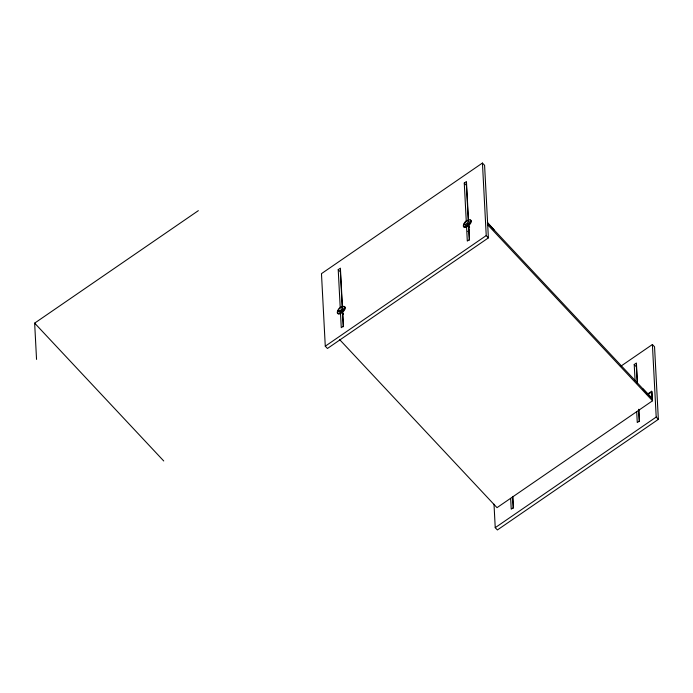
<?xml version="1.0" encoding="UTF-8"?>
<svg xmlns="http://www.w3.org/2000/svg" width="693" height="693" viewBox="0 0 693 693"><rect width="100%" height="100%" fill="white"/><g stroke="black" fill="none" stroke-linecap="round" stroke-linejoin="round"><path stroke-width="1.04" d="M36.547 359.407L34.65 323.137L198.345 210.655M482.441 163.037L321.474 273.648L325.277 346.188L327.425 348.484L488.392 237.881L484.589 165.332L482.441 163.037L486.235 235.577L488.392 237.881M340.246 308.342L338.219 269.646L340.402 268.148L342.429 306.843M466.294 221.725L464.267 183.039L466.45 181.54L468.477 220.235M467.732 231.401L469.507 230.18M325.277 346.188L486.235 235.577M620.382 366.519L652.399 344.516L654.547 346.812L658.35 419.352L497.383 529.963L495.235 527.668L494.005 504.192M635.074 380.639L634.225 364.518L636.408 363.019L637.482 383.446M647.175 394.326L651.611 391.268L652.044 391.727L652.52 400.797L497.011 507.657L339.553 339.527M648.492 394.17L650.268 392.948M495.235 527.668L656.202 417.056L652.399 344.516M464.267 183.039L466.415 185.334L468.277 220.798M634.225 364.518L636.373 366.814L637.222 382.934M487.872 222.938L494.3 230.137M487.378 222.756L652.425 398.986M487.664 224.775L652.52 400.797M656.202 417.056L658.35 419.352M338.219 269.646L340.376 271.951L342.229 307.415M34.65 323.137L163.73 460.966M651.611 391.268L651.974 398.163L642.74 388.643M638.833 409.234L639.448 421.049L637.265 422.548L636.702 411.807M638.625 409.806L639.249 421.621M512.846 496.916L513.409 507.666L511.226 509.164L510.663 498.414M512.586 496.413L513.21 508.238M468.702 224.532L469.49 239.57L467.307 241.077L466.519 226.031M468.555 226.178L469.291 240.15M342.654 311.14L343.442 326.186L341.259 327.685L340.471 312.638M342.515 312.786L343.243 326.758M469.603 227.581A1.386 0.589 -43.1 0 1 469.066 227.486M343.33 314.232A1.386 0.589 -43.1 0 1 343.026 314.102M469.438 227.009A1.386 0.589 -43.1 0 1 468.884 226.135M343.399 313.626A1.386 0.589 -43.1 0 1 342.68 313.019M340.93 307.432A4.868 2.062 -43.1 0 1 344.698 308.376A4.868 2.062 -43.1 0 1 338.704 313.6A4.868 2.062 -43.1 0 1 339.033 309.087M344.1 306.782A4.868 2.062 -43.1 0 1 342.611 312.205A4.868 2.062 -43.1 0 1 337.768 312.309M342.125 309.433A1.386 0.589 -43.1 0 1 342.021 309.684M341.64 310.221A1.386 0.589 -43.1 0 1 341.38 310.481M340.817 310.862A1.386 0.589 -43.1 0 1 340.549 310.975M342.082 307.961A2.781 1.178 -43.1 0 1 343.07 309.225A2.781 1.178 -43.1 0 1 340.384 311.85A2.781 1.178 -43.1 0 1 338.929 311.044M470.14 220.166A4.868 2.062 -43.1 0 1 468.65 225.589A4.868 2.062 -43.1 0 1 463.808 225.693M467.68 223.614A1.386 0.589 -43.1 0 1 467.42 223.865M468.13 221.353A2.781 1.178 -43.1 0 1 469.109 222.618A2.781 1.178 -43.1 0 1 466.424 225.234A2.781 1.178 -43.1 0 1 464.977 224.437M339.709 310.845A2.781 1.178 -43.1 0 0 342.29 307.224A2.781 1.178 -43.1 0 0 338.6 309.087A2.781 1.178 -43.1 0 0 339.709 310.845M466.242 226.49A4.868 2.062 -43.1 0 0 470.755 220.166A4.868 2.062 -43.1 0 0 464.31 223.423A4.868 2.062 -43.1 0 0 466.242 226.49M465.748 224.229A2.781 1.178 -43.1 0 0 468.329 220.617A2.781 1.178 -43.1 0 0 464.648 222.479A2.781 1.178 -43.1 0 0 465.748 224.229"/></g></svg>
